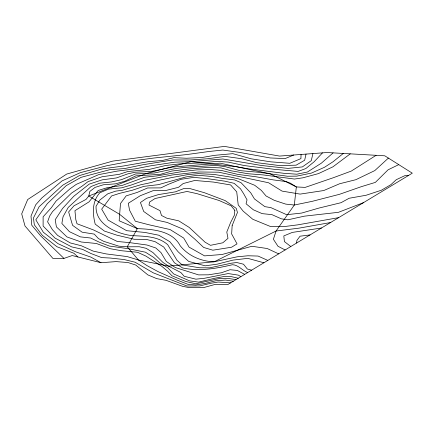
<?xml version="1.0" encoding="UTF-8"?>
<svg xmlns="http://www.w3.org/2000/svg" width="434" height="434" viewBox="0 0 434 434"><rect width="100%" height="100%" fill="white"/><g stroke="black" fill="none" stroke-linecap="round" stroke-linejoin="round"><path stroke-width="0.65" d="M301.05 154.466L300.925 158.616L289.787 163.298L270.702 161.833L251.14 158.801L232.846 153.658L214.472 155.356L201.989 157.515L186.398 158.247L173.915 157.65L162.777 160.406L148.146 161.692L123.093 166.054L102.256 168.902L79.351 175.607L62.648 185.247L39.109 206.736L33.44 217.993L34.335 224.828L42.288 235.299L56.973 246.751L73.921 253.277L77.919 256.971M296.606 243.024L296.91 240.398L300.062 236.199L310.028 234.924M306.03 154.097L304.652 160.249L296.113 165.18L279.518 165.576L256.543 162.631L242.015 158.773L225.127 156.392L207.452 158.773L189.973 160.021L172.792 159.962L142.65 164.784L124.482 168.582L109.856 169.656L81.104 177.332L66.196 185.66L47.344 203.633L35.816 219.788L43.302 232.228L57.966 243.631L75.641 251.818L90.89 257.112L101.013 262.716L116.122 261.615L128.052 262.532L135.766 265.06L147.853 274.885L156.761 278.65L165.989 280.304L182.687 286.364L189.289 287.601L203.606 287.601L215.215 284.389L227.861 284.525L412.3 173.182L384.774 155.801L326.986 152.529L279.545 156.072L224.476 146.399L112.835 161.085L66.744 174.045L27.684 199.531L21.7 213.875L24.993 225.973L52.975 258.49L63.95 258.398L72.223 255.555L101.013 262.716M312.914 153.582L311.286 160.629L302.352 166.922L288.019 168.397L261.604 165.506L222.821 158.985L191.106 161.649L174.712 162.159L150.164 165.902L135.435 168.848L117.175 171.11L98.746 174.609L76.324 184.336L70.02 188.812L56.078 201.061L51.353 207.707L43.112 216.805L43.112 226.043L54.988 238.082L71.718 246.903L82.503 249.349L90.869 253.478L101.659 257.606L110.144 258.029L124.205 259.565L135.115 262.228L153.175 272.796L187.021 286.017L199.781 285.941L210.023 283.451L218.139 282.035L230.644 282.849M322.484 152.866L314.135 161.768L305.84 168.549L298.169 171.408L274.066 169.298L244.32 165.566L228.3 162.099L217.081 161.345L201.17 162.886L180.246 163.819L165.631 165.506L149.301 169.39L127.753 171.528L119.404 174.3L102.131 176.741L88.042 181.624L81.988 186.202L71.502 193.097L52.557 211.564L49.639 216.083L47.604 221.839L52.405 229.673L57.619 235.396L70.248 242.926L81.261 245.731L93.158 251.091L106.2 253.923L127.178 256.575L138.397 259.977L168.593 266.134L180.864 272.541L184.206 276.279L195.891 279.171L204.528 278.265L228.192 273.561L238.402 275.145L240.854 276.686M388.397 158.09L374.786 170.595L355.875 179.692L339.632 183.75L323.753 190.537L300.116 194.107L282.057 191.101L268.603 182.768L218.693 172.2L198.723 171.978L172.537 174.935L144.262 180.376L131.399 184.971L121.775 187.803L108.522 189.105L99.782 192.794C92.008 201.463 92.447 213.555 95.214 224.128L104.426 231.083L116.735 235.136L134.193 239.264L146.236 239.378L155.063 241.646L163.759 247.038L174.452 262.809L182.568 267.941C199.271 271.548 216.132 268.575 232.494 264.707C238.526 264.99 242.243 270.528 247.673 272.568M333.073 152.876L321.312 163.206L307.37 172.048L296.764 174.202L283.803 173.296L247.771 168.701L236.476 166.721L220.081 163.146L172.548 167.063L151.439 171.425L135.137 172.222L127.775 173.866L116.383 177.945L102.343 179.817L89.187 184.124L73.672 196.369L62.577 208.445L55.216 219.723L56.393 226.868L66.999 236.953L81.234 241.998L96.353 243.474L110.393 248.747L121.487 250.733L137.491 252.262L145.938 256.114L161.746 266.264L167.638 271.25L171.956 275.785L185.801 281.514L195.815 283.782L219.224 278.568L227.465 278.324L235.982 279.626M343.299 153.452L333.068 161.73L324.502 167.269L311.487 173.074L296.802 176.123L287.46 176.237L259.63 172.369L239.85 170.616L225.1 166.64L215.823 165.376L186.061 167.307L176.144 168.425L154.303 172.998L135.62 173.963L121.515 179.654L111.462 181.96L99.674 183.191L91.107 186.501L68.246 207.409L63.044 216.761L61.867 223.45L69.424 231.669L80.42 236.883L90.635 238.016L98.979 242.042L109.487 246.067L128.138 248.677L145.423 252.192L153.669 257.405L159.755 262.847L167.904 267.892L173.698 273.957L189.604 280.874L198.636 282.122L214.152 278.378L223.477 276.621L231.333 276.621L238.266 278.248M350.265 153.848L332.959 166.808L318.431 173.611L302.916 177.804L294.474 179.052L263.15 174.913L247.933 173.725L231.045 170.774L220.933 167.887L208.363 167.432L189.804 168.848L171.837 171.061L160.298 174.365L135.934 175.841L124.661 181.266L115.574 183.826L103.297 184.786L95.051 187.396L89.849 191.421L88.769 196.011L86.019 199.412L74.04 205.765L68.643 211.944L72.57 225.322L82.091 232.179L94.265 234.105L98.393 238.526L103.596 241.304L118.911 246.181L127.26 246.805L139.336 246.745L146.209 248.335L152.98 252.588L162.896 262.391L168.593 266.134L214.19 261.794L237.1 256.825L247.89 255.772L258.073 256.055L267.811 260.411M376.121 155.307L351.323 171.061L333.258 177.75L305.173 187.385L296.341 186.929L270.067 173.779L236.476 166.721L191.106 161.649L146.318 173.519L88.769 196.011L119.654 214.331L137.339 228.62C152.616 229.25 172.298 230.557 180.251 245.834C188.459 256.044 201.246 261.425 214.19 261.794L276.057 231.018L298.966 228.154L330.518 222.555M398.748 164.627L388.083 169.808L375.356 182.394L361.517 186.615L339.41 194.329L312.133 201.354L294.317 205.027L285.724 204.11L274.196 200.296L266.08 195.984L261.311 190.38L254.709 185.285L239.042 178.992L230.373 177.018L213.75 174.403L198.322 173.665L187.347 174.68L172.157 177.479L156.012 180.924L150.842 182.622L140.741 184.781L122.29 190.287L115.769 191.117L107.816 193.781L99.945 199.976L96.044 206.269C95.382 224.28 115.889 233.302 130.959 235.516C143.594 236.394 157.596 235.738 167.703 244.7L177.007 260.264L182.177 264.903L199.597 267.794L209.698 267.843L231.246 263.205L236.736 262.516L243.496 264.214L247.315 268.988L251.612 270.187M293.742 155.014L285.095 158.584L270.181 157.954L238.787 152.285L222.788 150.045L208.846 151.515L186.544 154.596L153.94 158.025L132.484 160.895L106.905 165.723L80.361 172.651L62.008 180.918L41.81 197.985L35.707 204.81L31.004 216.078L31.769 225.235L40.731 235.917L63.95 258.398M363.459 202.667L338.439 212.313L304.375 216.165L287.888 219.805L281.346 218.823L271.89 214.624L262.19 213.642L253.342 209.796L246.067 203.774L247.038 199.857L243.648 193.7L240.496 188.801L234.192 183.343L224.855 181.173L206.796 178.58L193.824 177.392L181.097 179.28L168.734 184.179L160.857 187.889L147.641 187.96L137.339 192.37L126.185 195.87L120.489 203.497L119.155 220.781L137.339 228.62L127.26 246.805L138.397 259.977L147.007 265.613L158.068 271.635L177.061 280.071L188.28 284.438L195.739 284.954L205.445 283.386L215.41 280.825L225.485 280.071L233.324 281.232M338.65 217.646L297.881 224.834L283.657 226.646L270.539 226.543L252.805 219.289L243.197 211.179L238.206 204.886L236.731 191.877L230.633 184.944L213.452 182.063L194.79 180.463L183.148 183.555L178.531 187.287L165.414 190.597L153.034 190.7L140.291 195.712L128.28 203.286L129.571 210.224L135.299 221.21L148.786 224.731L170.036 229.526L183.707 238.06L189.061 247.13L204.582 255.876L222.132 254.487L251.877 246.273L267.214 248.514L278.661 253.863M321.502 228.002L292.304 232.418L283.814 235.917L284.422 241.586L290.796 246.534M408.291 175.607L404.727 175.71L396.285 179.692L390.877 184.672L381.405 190.217L366.101 195.257L349.115 198.262L341.064 202.683L318.968 208.065L301.69 213.056L286.668 214.7L270.859 207.615L264.87 206.649L254.46 198.94L250.733 192.821L241.011 182.671L234.729 179.953L221.568 178.249L212.34 176.551L197.909 175.244L185.931 176.947L158.437 184.656L143.904 186.354L132.224 190.266L119.654 193.331L111.603 195.935L101.686 209.145L108.066 220.087L126.625 230.687L144.983 232.445L158.828 235.223L169.824 241.684L178.173 251.828L188.676 261.409L205.173 265.83L217.347 264.132L232.96 260.107L247.787 258.349L263.894 262.776M285.122 249.957L277.999 246.279L273.393 239.28L276.057 231.018L294.317 205.027L296.341 186.929L290.449 183.191L286.028 181.548L273.36 179.904L256.472 176.844L237.919 174.403L221.025 170.372L211.586 169.607L196.922 169.878L181.944 171.598L156.848 175.906L144.636 177.229L122.198 185.427L106.807 187.803L98.198 190.488L89.013 201.875L74.936 210.685L75.82 219.691L77.019 223.76L93.456 229.933L117.305 241.472L129.777 242.649L147.045 245.026L155.811 247.982L160.976 252.588L166.303 261.447L175.222 267.501L198.582 274.896L208.434 274.825L221.367 272.774L230.031 269.726L237.257 270.431L244.7 274.364M232.147 225.604L231.653 233.937L237.051 243.87L231.566 247.223L212.844 250.196L203.649 247.456L194.899 239.188L183.289 229.271L167.144 222.43L155.453 219.81L143.681 211.456L140.448 202.51L146.546 198.322L158.394 194.606L175.45 191.839L183.761 188.568L190.184 188.638L204.457 192.723L225.175 200.606L236.27 208.369L237.447 212.454L232.147 225.604M234.821 210.333L234.506 214.922L230.606 222.501L226.792 232.054L227.986 238.342L222.816 242.796L210.485 245.324L205.076 242.199L189.251 227.459L178.754 220.846L166.824 218.183L161.497 215.476L159.983 210.653L149.008 205.054L149.567 202.07L155.052 198.533L187.027 191.459L197.047 193.667L218.996 200.459L231.165 205.835L234.821 210.333"/></g></svg>
